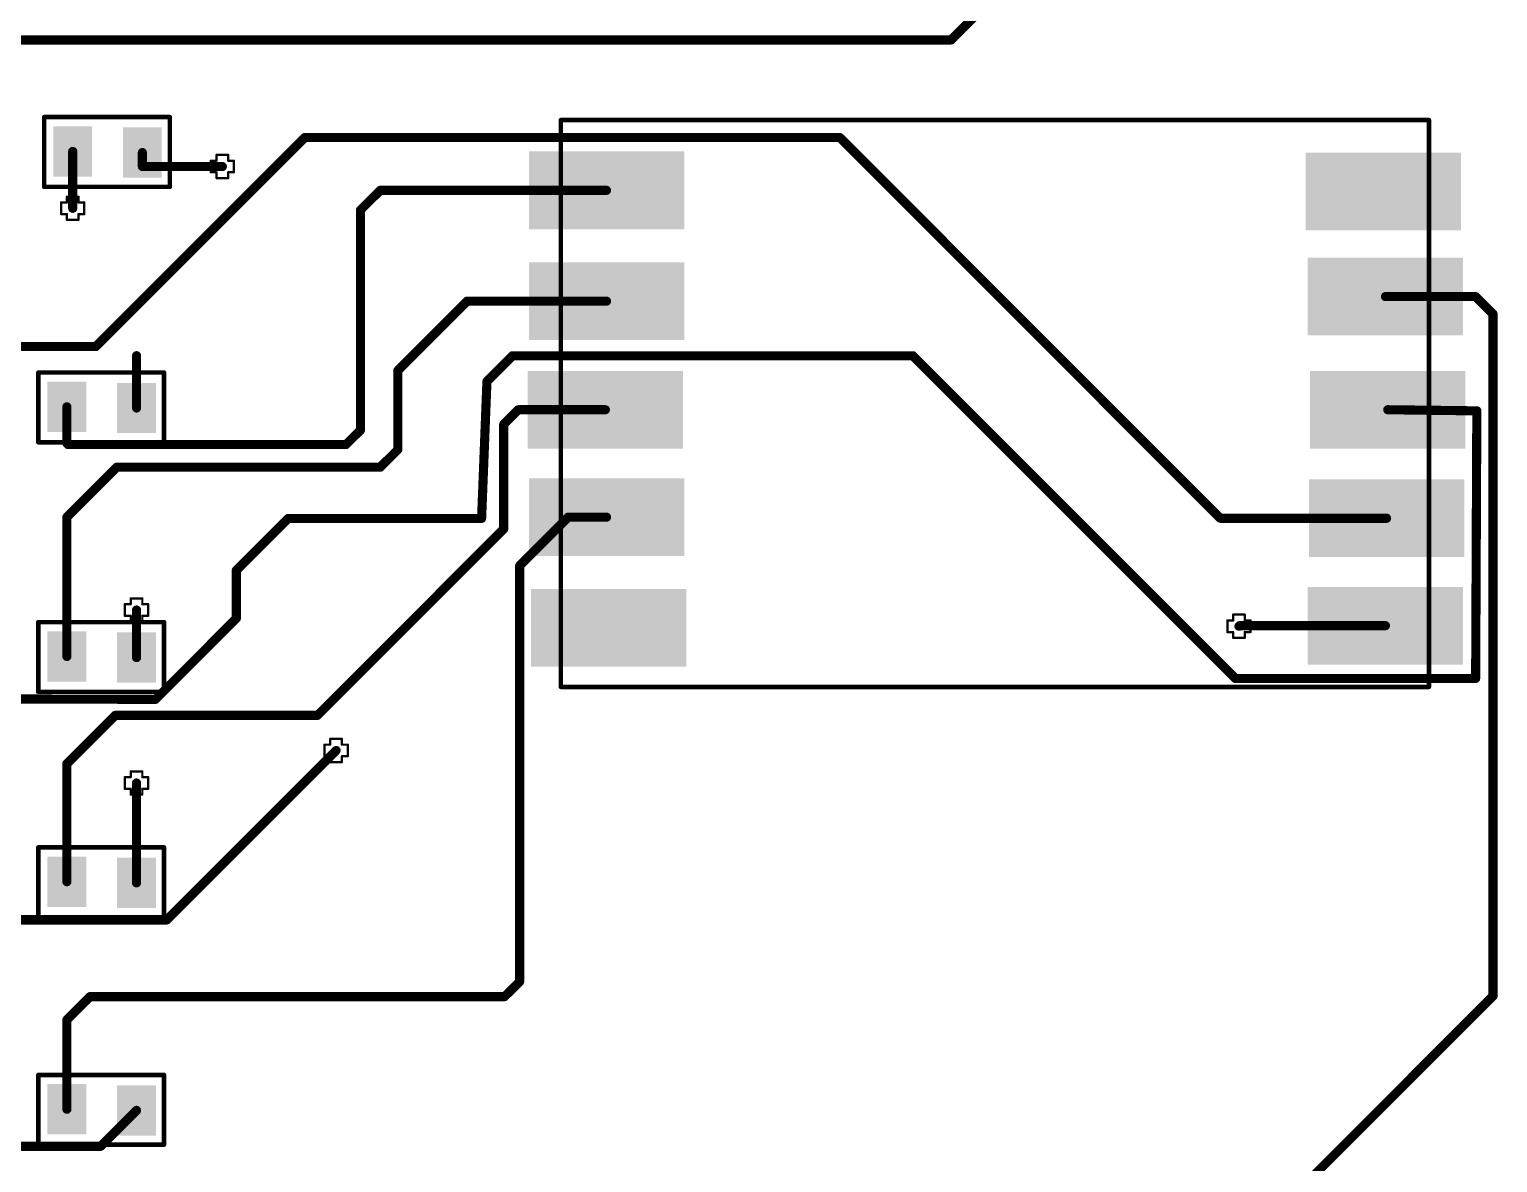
# Paper-space layout 'Лист1' of a CAD drawing. Header units: millimetres. Extents: x 20 to 579, y 6 to 381.
# Drawn here: x 195.96 to 228.1, y 269.53 to 294.32 of the extents above; entities that cross this region are included whole.
import ezdxf

# ---------------------------------------------------------------- set-up
doc = ezdxf.new("R2010")
doc.units = ezdxf.units.MM
for name, color, linetype in [('DrillDrawing', 1, 'Continuous'), ('Mechanical2', 216, 'Continuous'), ('TopLayer', 1, 'Continuous')]:
    doc.layers.add(name, color=color, linetype=linetype)

psp = doc.layouts.new('Лист1')

# ---------------------------------------------------------------- hatches: boundary and pattern name
at = {"layer": 'TopLayer'}
for points in [[(197.337, 292.203), (197.337, 291.103), (196.487, 291.103), (196.487, 292.203)], [(198.862, 292.178), (198.862, 291.078), (198.012, 291.078), (198.012, 292.178)], [(210.296, 291.652), (210.296, 289.952), (206.896, 289.952), (206.896, 291.652)], [(227.296, 291.627), (227.296, 289.927), (223.896, 289.927), (223.896, 291.627)], [(227.346, 289.327), (227.346, 287.627), (223.946, 287.627), (223.946, 289.327)], [(210.296, 289.227), (210.296, 287.528), (206.896, 287.528), (206.896, 289.227)], [(210.271, 286.852), (210.271, 285.152), (206.871, 285.152), (206.871, 286.852)], [(227.396, 286.852), (227.396, 285.152), (223.996, 285.152), (223.996, 286.852)], [(197.21, 286.615), (197.21, 285.515), (196.36, 285.515), (196.36, 286.615)], [(198.735, 286.59), (198.735, 285.49), (197.885, 285.49), (197.885, 286.59)], [(210.296, 284.502), (210.296, 282.802), (206.896, 282.802), (206.896, 284.502)], [(227.371, 284.477), (227.371, 282.777), (223.971, 282.777), (223.971, 284.477)], [(210.346, 282.078), (210.346, 280.378), (206.946, 280.378), (206.946, 282.078)], [(227.346, 282.127), (227.346, 280.427), (223.946, 280.427), (223.946, 282.127)], [(197.21, 281.154), (197.21, 280.054), (196.36, 280.054), (196.36, 281.154)], [(198.735, 281.129), (198.735, 280.029), (197.885, 280.029), (197.885, 281.129)], [(197.209, 276.226), (197.209, 275.126), (196.359, 275.126), (196.359, 276.226)], [(198.734, 276.201), (198.734, 275.101), (197.884, 275.101), (197.884, 276.201)], [(197.21, 271.248), (197.21, 270.148), (196.36, 270.148), (196.36, 271.248)], [(198.735, 271.223), (198.735, 270.123), (197.885, 270.123), (197.885, 271.223)]]:
    psp.add_hatch(color=256, dxfattribs=at).paths.add_polyline_path(points)

# ---------------------------------------------------------------- linework, layer by layer
at = {"layer": 'DrillDrawing', "const_width": 0.0508}
for points in [[(200.061, 291.45), (200.061, 291.577)], [(200.061, 291.577), (200.315, 291.577)], [(200.315, 291.45), (200.315, 291.577)], [(199.934, 291.196), (199.934, 291.45)], [(199.934, 291.45), (200.061, 291.45)], [(199.934, 291.196), (200.061, 291.196)], [(200.061, 291.069), (200.061, 291.196)], [(200.315, 291.45), (200.442, 291.45)], [(200.315, 291.196), (200.442, 291.196)], [(200.315, 291.069), (200.315, 291.196)], [(200.442, 291.196), (200.442, 291.45)], [(200.061, 291.069), (200.315, 291.069)], [(196.658, 290.282), (196.658, 290.536)], [(196.658, 290.536), (196.785, 290.536)], [(196.785, 290.536), (196.785, 290.663)], [(196.785, 290.663), (197.039, 290.663)], [(197.039, 290.536), (197.039, 290.663)], [(197.039, 290.536), (197.166, 290.536)], [(197.166, 290.282), (197.166, 290.536)], [(196.658, 290.282), (196.785, 290.282)], [(196.785, 290.155), (196.785, 290.282)], [(197.039, 290.282), (197.166, 290.282)], [(197.039, 290.155), (197.039, 290.282)], [(196.785, 290.155), (197.039, 290.155)], [(198.182, 281.747), (198.182, 281.874)], [(198.182, 281.874), (198.436, 281.874)], [(198.436, 281.747), (198.436, 281.874)], [(198.055, 281.493), (198.055, 281.747)], [(198.055, 281.747), (198.182, 281.747)], [(198.436, 281.747), (198.563, 281.747)], [(198.563, 281.493), (198.563, 281.747)], [(222.312, 281.392), (222.312, 281.519)], [(222.312, 281.519), (222.566, 281.519)], [(222.566, 281.392), (222.566, 281.519)], [(198.055, 281.493), (198.182, 281.493)], [(198.182, 281.366), (198.182, 281.493)], [(198.182, 281.366), (198.436, 281.366)], [(198.436, 281.493), (198.563, 281.493)], [(198.436, 281.366), (198.436, 281.493)], [(222.185, 281.138), (222.185, 281.392)], [(222.185, 281.392), (222.312, 281.392)], [(222.566, 281.392), (222.693, 281.392)], [(222.693, 281.138), (222.693, 281.392)], [(222.185, 281.138), (222.312, 281.138)], [(222.312, 281.011), (222.312, 281.138)], [(222.312, 281.011), (222.566, 281.011)], [(222.566, 281.138), (222.693, 281.138)], [(222.566, 281.011), (222.566, 281.138)], [(202.423, 278.42), (202.423, 278.674)], [(202.423, 278.674), (202.55, 278.674)], [(202.55, 278.674), (202.55, 278.801)], [(202.55, 278.801), (202.804, 278.801)], [(202.804, 278.674), (202.804, 278.801)], [(202.804, 278.674), (202.931, 278.674)], [(202.931, 278.42), (202.931, 278.674)], [(202.423, 278.42), (202.55, 278.42)], [(202.55, 278.293), (202.55, 278.42)], [(202.55, 278.293), (202.804, 278.293)], [(202.804, 278.42), (202.931, 278.42)], [(202.804, 278.293), (202.804, 278.42)], [(198.182, 277.963), (198.182, 278.09)], [(198.182, 278.09), (198.436, 278.09)], [(198.436, 277.963), (198.436, 278.09)], [(198.055, 277.709), (198.055, 277.963)], [(198.055, 277.963), (198.182, 277.963)], [(198.055, 277.709), (198.182, 277.709)], [(198.182, 277.582), (198.182, 277.709)], [(198.436, 277.963), (198.563, 277.963)], [(198.436, 277.709), (198.563, 277.709)], [(198.436, 277.582), (198.436, 277.709)], [(198.563, 277.709), (198.563, 277.963)], [(198.182, 277.582), (198.436, 277.582)]]:
    psp.add_lwpolyline(points, dxfattribs=at)
at = {"layer": 'DrillDrawing', "const_width": 0.0254}
for points in [[(200.049, 291.577, 1), (200.074, 291.577, 1)], [(200.049, 291.577, 1), (200.074, 291.577, 1)], [(200.303, 291.577, 1), (200.328, 291.577, 1)], [(200.303, 291.577, 1), (200.328, 291.577, 1)], [(199.922, 291.45, 1), (199.947, 291.45, 1)], [(199.922, 291.45, 1), (199.947, 291.45, 1)], [(199.922, 291.196, 1), (199.947, 291.196, 1)], [(199.922, 291.196, 1), (199.947, 291.196, 1)], [(200.049, 291.45, 1), (200.074, 291.45, 1)], [(200.049, 291.45, 1), (200.074, 291.45, 1)], [(200.049, 291.196, 1), (200.074, 291.196, 1)], [(200.049, 291.196, 1), (200.074, 291.196, 1)], [(200.303, 291.45, 1), (200.328, 291.45, 1)], [(200.303, 291.45, 1), (200.328, 291.45, 1)], [(200.303, 291.196, 1), (200.328, 291.196, 1)], [(200.303, 291.196, 1), (200.328, 291.196, 1)], [(200.43, 291.45, 1), (200.455, 291.45, 1)], [(200.43, 291.45, 1), (200.455, 291.45, 1)], [(200.43, 291.196, 1), (200.455, 291.196, 1)], [(200.43, 291.196, 1), (200.455, 291.196, 1)], [(200.049, 291.069, 1), (200.074, 291.069, 1)], [(200.049, 291.069, 1), (200.074, 291.069, 1)], [(200.303, 291.069, 1), (200.328, 291.069, 1)], [(200.303, 291.069, 1), (200.328, 291.069, 1)], [(196.645, 290.536, 1), (196.67, 290.536, 1)], [(196.645, 290.536, 1), (196.67, 290.536, 1)], [(196.772, 290.663, 1), (196.797, 290.663, 1)], [(196.772, 290.663, 1), (196.797, 290.663, 1)], [(196.772, 290.536, 1), (196.797, 290.536, 1)], [(196.772, 290.536, 1), (196.797, 290.536, 1)], [(197.026, 290.663, 1), (197.051, 290.663, 1)], [(197.026, 290.663, 1), (197.051, 290.663, 1)], [(197.026, 290.536, 1), (197.051, 290.536, 1)], [(197.026, 290.536, 1), (197.051, 290.536, 1)], [(197.153, 290.536, 1), (197.178, 290.536, 1)], [(197.153, 290.536, 1), (197.178, 290.536, 1)], [(196.645, 290.282, 1), (196.67, 290.282, 1)], [(196.645, 290.282, 1), (196.67, 290.282, 1)], [(196.772, 290.282, 1), (196.797, 290.282, 1)], [(196.772, 290.282, 1), (196.797, 290.282, 1)], [(197.026, 290.282, 1), (197.051, 290.282, 1)], [(197.026, 290.282, 1), (197.051, 290.282, 1)], [(197.153, 290.282, 1), (197.178, 290.282, 1)], [(197.153, 290.282, 1), (197.178, 290.282, 1)], [(196.772, 290.155, 1), (196.797, 290.155, 1)], [(196.772, 290.155, 1), (196.797, 290.155, 1)], [(197.026, 290.155, 1), (197.051, 290.155, 1)], [(197.026, 290.155, 1), (197.051, 290.155, 1)], [(198.169, 281.874, 1), (198.194, 281.874, 1)], [(198.169, 281.874, 1), (198.194, 281.874, 1)], [(198.423, 281.874, 1), (198.448, 281.874, 1)], [(198.423, 281.874, 1), (198.448, 281.874, 1)], [(198.042, 281.747, 1), (198.067, 281.747, 1)], [(198.042, 281.747, 1), (198.067, 281.747, 1)], [(198.169, 281.747, 1), (198.194, 281.747, 1)], [(198.169, 281.747, 1), (198.194, 281.747, 1)], [(198.423, 281.747, 1), (198.448, 281.747, 1)], [(198.423, 281.747, 1), (198.448, 281.747, 1)], [(198.55, 281.747, 1), (198.575, 281.747, 1)], [(198.55, 281.747, 1), (198.575, 281.747, 1)], [(222.299, 281.519, 1), (222.324, 281.519, 1)], [(222.299, 281.519, 1), (222.324, 281.519, 1)], [(222.553, 281.519, 1), (222.578, 281.519, 1)], [(222.553, 281.519, 1), (222.578, 281.519, 1)], [(198.042, 281.493, 1), (198.067, 281.493, 1)], [(198.042, 281.493, 1), (198.067, 281.493, 1)], [(198.169, 281.493, 1), (198.194, 281.493, 1)], [(198.169, 281.493, 1), (198.194, 281.493, 1)], [(198.169, 281.366, 1), (198.194, 281.366, 1)], [(198.169, 281.366, 1), (198.194, 281.366, 1)], [(198.423, 281.493, 1), (198.448, 281.493, 1)], [(198.423, 281.493, 1), (198.448, 281.493, 1)], [(198.423, 281.366, 1), (198.448, 281.366, 1)], [(198.423, 281.366, 1), (198.448, 281.366, 1)], [(198.55, 281.493, 1), (198.575, 281.493, 1)], [(198.55, 281.493, 1), (198.575, 281.493, 1)], [(222.172, 281.392, 1), (222.197, 281.392, 1)], [(222.172, 281.392, 1), (222.197, 281.392, 1)], [(222.299, 281.392, 1), (222.324, 281.392, 1)], [(222.299, 281.392, 1), (222.324, 281.392, 1)], [(222.553, 281.392, 1), (222.578, 281.392, 1)], [(222.553, 281.392, 1), (222.578, 281.392, 1)], [(222.68, 281.392, 1), (222.705, 281.392, 1)], [(222.68, 281.392, 1), (222.705, 281.392, 1)], [(222.172, 281.138, 1), (222.197, 281.138, 1)], [(222.172, 281.138, 1), (222.197, 281.138, 1)], [(222.299, 281.138, 1), (222.324, 281.138, 1)], [(222.299, 281.138, 1), (222.324, 281.138, 1)], [(222.299, 281.011, 1), (222.324, 281.011, 1)], [(222.299, 281.011, 1), (222.324, 281.011, 1)], [(222.553, 281.138, 1), (222.578, 281.138, 1)], [(222.553, 281.138, 1), (222.578, 281.138, 1)], [(222.553, 281.011, 1), (222.578, 281.011, 1)], [(222.553, 281.011, 1), (222.578, 281.011, 1)], [(222.68, 281.138, 1), (222.705, 281.138, 1)], [(222.68, 281.138, 1), (222.705, 281.138, 1)], [(202.411, 278.674, 1), (202.436, 278.674, 1)], [(202.411, 278.674, 1), (202.436, 278.674, 1)], [(202.538, 278.801, 1), (202.563, 278.801, 1)], [(202.538, 278.801, 1), (202.563, 278.801, 1)], [(202.538, 278.674, 1), (202.563, 278.674, 1)], [(202.538, 278.674, 1), (202.563, 278.674, 1)], [(202.792, 278.801, 1), (202.817, 278.801, 1)], [(202.792, 278.801, 1), (202.817, 278.801, 1)], [(202.792, 278.674, 1), (202.817, 278.674, 1)], [(202.792, 278.674, 1), (202.817, 278.674, 1)], [(202.919, 278.674, 1), (202.944, 278.674, 1)], [(202.919, 278.674, 1), (202.944, 278.674, 1)], [(202.411, 278.42, 1), (202.436, 278.42, 1)], [(202.411, 278.42, 1), (202.436, 278.42, 1)], [(202.538, 278.42, 1), (202.563, 278.42, 1)], [(202.538, 278.42, 1), (202.563, 278.42, 1)], [(202.538, 278.293, 1), (202.563, 278.293, 1)], [(202.538, 278.293, 1), (202.563, 278.293, 1)], [(202.792, 278.42, 1), (202.817, 278.42, 1)], [(202.792, 278.42, 1), (202.817, 278.42, 1)], [(202.792, 278.293, 1), (202.817, 278.293, 1)], [(202.792, 278.293, 1), (202.817, 278.293, 1)], [(202.919, 278.42, 1), (202.944, 278.42, 1)], [(202.919, 278.42, 1), (202.944, 278.42, 1)], [(198.169, 278.09, 1), (198.194, 278.09, 1)], [(198.169, 278.09, 1), (198.194, 278.09, 1)], [(198.423, 278.09, 1), (198.448, 278.09, 1)], [(198.423, 278.09, 1), (198.448, 278.09, 1)], [(198.042, 277.963, 1), (198.067, 277.963, 1)], [(198.042, 277.963, 1), (198.067, 277.963, 1)], [(198.042, 277.709, 1), (198.067, 277.709, 1)], [(198.042, 277.709, 1), (198.067, 277.709, 1)], [(198.169, 277.963, 1), (198.194, 277.963, 1)], [(198.169, 277.963, 1), (198.194, 277.963, 1)], [(198.169, 277.709, 1), (198.194, 277.709, 1)], [(198.169, 277.709, 1), (198.194, 277.709, 1)], [(198.423, 277.963, 1), (198.448, 277.963, 1)], [(198.423, 277.963, 1), (198.448, 277.963, 1)], [(198.423, 277.709, 1), (198.448, 277.709, 1)], [(198.423, 277.709, 1), (198.448, 277.709, 1)], [(198.55, 277.963, 1), (198.575, 277.963, 1)], [(198.55, 277.963, 1), (198.575, 277.963, 1)], [(198.55, 277.709, 1), (198.575, 277.709, 1)], [(198.55, 277.709, 1), (198.575, 277.709, 1)], [(198.169, 277.582, 1), (198.194, 277.582, 1)], [(198.169, 277.582, 1), (198.194, 277.582, 1)], [(198.423, 277.582, 1), (198.448, 277.582, 1)], [(198.423, 277.582, 1), (198.448, 277.582, 1)]]:
    psp.add_lwpolyline(points, format="xyb", close=True, dxfattribs=at)
at = {"layer": 'Mechanical2', "const_width": 0.1}
for points in [[(196.287, 290.878), (196.287, 292.404)], [(196.287, 292.404), (199.037, 292.404)], [(199.037, 290.878), (199.037, 292.404)], [(207.597, 279.938), (207.597, 292.339)], [(207.597, 292.339), (226.597, 292.339)], [(226.597, 279.938), (226.597, 292.339)], [(196.287, 290.878), (199.037, 290.878)], [(196.16, 285.29), (196.16, 286.816)], [(196.16, 286.816), (198.91, 286.816)], [(198.91, 285.29), (198.91, 286.816)], [(196.16, 285.29), (198.91, 285.29)], [(196.16, 279.829), (196.16, 281.355)], [(196.16, 281.355), (198.91, 281.355)], [(198.91, 279.829), (198.91, 281.355)], [(207.597, 279.938), (226.597, 279.938)], [(196.16, 279.829), (198.91, 279.829)], [(196.159, 274.901), (196.159, 276.426)], [(196.159, 276.426), (198.909, 276.426)], [(198.909, 274.901), (198.909, 276.426)], [(196.159, 274.901), (198.909, 274.901)], [(196.16, 269.923), (196.16, 271.449)], [(196.16, 271.449), (198.91, 271.449)], [(198.91, 269.923), (198.91, 271.449)], [(196.16, 269.923), (198.91, 269.923)]]:
    psp.add_lwpolyline(points, dxfattribs=at)
at = {"layer": 'Mechanical2', "const_width": 0.05}
for points in [[(196.262, 292.404, 1), (196.312, 292.404, 1)], [(196.262, 292.404, 1), (196.312, 292.404, 1)], [(199.012, 292.404, 1), (199.062, 292.404, 1)], [(199.012, 292.404, 1), (199.062, 292.404, 1)], [(207.572, 292.339, 1), (207.622, 292.339, 1)], [(207.572, 292.339, 1), (207.622, 292.339, 1)], [(226.572, 292.339, 1), (226.622, 292.339, 1)], [(226.572, 292.339, 1), (226.622, 292.339, 1)], [(196.262, 290.878, 1), (196.312, 290.878, 1)], [(196.262, 290.878, 1), (196.312, 290.878, 1)], [(199.012, 290.878, 1), (199.062, 290.878, 1)], [(199.012, 290.878, 1), (199.062, 290.878, 1)], [(196.135, 286.816, 1), (196.185, 286.816, 1)], [(196.135, 286.816, 1), (196.185, 286.816, 1)], [(198.885, 286.816, 1), (198.935, 286.816, 1)], [(198.885, 286.816, 1), (198.935, 286.816, 1)], [(196.135, 285.29, 1), (196.185, 285.29, 1)], [(196.135, 285.29, 1), (196.185, 285.29, 1)], [(198.885, 285.29, 1), (198.935, 285.29, 1)], [(198.885, 285.29, 1), (198.935, 285.29, 1)], [(196.135, 281.355, 1), (196.185, 281.355, 1)], [(196.135, 281.355, 1), (196.185, 281.355, 1)], [(198.885, 281.355, 1), (198.935, 281.355, 1)], [(198.885, 281.355, 1), (198.935, 281.355, 1)], [(207.572, 279.938, 1), (207.622, 279.938, 1)], [(207.572, 279.938, 1), (207.622, 279.938, 1)], [(226.572, 279.938, 1), (226.622, 279.938, 1)], [(226.572, 279.938, 1), (226.622, 279.938, 1)], [(196.135, 279.829, 1), (196.185, 279.829, 1)], [(196.135, 279.829, 1), (196.185, 279.829, 1)], [(198.885, 279.829, 1), (198.935, 279.829, 1)], [(198.885, 279.829, 1), (198.935, 279.829, 1)], [(196.134, 276.426, 1), (196.184, 276.426, 1)], [(196.134, 276.426, 1), (196.184, 276.426, 1)], [(198.884, 276.426, 1), (198.934, 276.426, 1)], [(198.884, 276.426, 1), (198.934, 276.426, 1)], [(196.134, 274.901, 1), (196.184, 274.901, 1)], [(196.134, 274.901, 1), (196.184, 274.901, 1)], [(198.884, 274.901, 1), (198.934, 274.901, 1)], [(198.884, 274.901, 1), (198.934, 274.901, 1)], [(196.135, 271.449, 1), (196.185, 271.449, 1)], [(196.135, 271.449, 1), (196.185, 271.449, 1)], [(198.885, 271.449, 1), (198.935, 271.449, 1)], [(198.885, 271.449, 1), (198.935, 271.449, 1)], [(196.135, 269.923, 1), (196.185, 269.923, 1)], [(196.135, 269.923, 1), (196.185, 269.923, 1)], [(198.885, 269.923, 1), (198.935, 269.923, 1)], [(198.885, 269.923, 1), (198.935, 269.923, 1)]]:
    psp.add_lwpolyline(points, format="xyb", close=True, dxfattribs=at)
at = {"layer": 'TopLayer', "const_width": 0.2}
for points in [[(216.139, 294.092), (227.646, 305.598)], [(192.061, 294.092), (216.139, 294.092)], [(197.42, 287.386), (201.992, 291.958)], [(201.992, 291.958), (213.701, 291.958)], [(213.701, 291.958), (222.032, 283.627)], [(196.912, 290.409), (196.912, 291.653)], [(198.437, 291.323), (198.437, 291.628)], [(198.437, 291.323), (200.188, 291.323)], [(203.211, 290.371), (203.643, 290.802)], [(203.643, 290.802), (208.596, 290.802)], [(203.211, 285.557), (203.211, 290.371)], [(204.028, 286.857), (205.548, 288.378)], [(205.548, 288.378), (208.596, 288.378)], [(225.646, 288.477), (227.621, 288.477)], [(227.621, 288.477), (228.001, 288.097)], [(228.001, 273.175), (228.001, 288.097)], [(192.418, 287.386), (197.42, 287.386)], [(198.31, 286.04), (198.31, 287.184)], [(205.979, 286.624), (206.538, 287.183)], [(206.538, 287.183), (215.301, 287.183)], [(215.301, 287.183), (222.362, 280.122)], [(204.028, 285.128), (204.028, 286.857)], [(205.862, 283.624), (205.979, 286.624)], [(196.785, 285.265), (196.785, 286.065)], [(206.346, 285.683), (206.665, 286.002)], [(206.665, 286.002), (208.571, 286.002)], [(225.696, 286.002), (227.646, 285.977)], [(227.62, 280.122), (227.646, 285.977)], [(206.346, 283.391), (206.346, 285.683)], [(202.893, 285.24), (203.211, 285.557)], [(196.785, 285.265), (196.81, 285.24)], [(196.81, 285.24), (202.893, 285.24)], [(203.643, 284.744), (204.028, 285.128)], [(196.785, 283.652), (197.876, 284.744)], [(197.876, 284.744), (203.643, 284.744)], [(196.785, 280.604), (196.785, 283.652)], [(200.493, 282.487), (201.63, 283.624)], [(201.63, 283.624), (205.862, 283.624)], [(202.269, 279.315), (206.346, 283.391)], [(206.696, 282.591), (207.757, 283.652)], [(207.757, 283.652), (208.596, 283.652)], [(222.032, 283.627), (225.671, 283.627)], [(200.493, 281.435), (200.493, 282.487)], [(206.696, 273.492), (206.696, 282.591)], [(198.309, 281.62), (198.31, 281.619)], [(198.31, 280.579), (198.31, 281.619)], [(198.723, 279.665), (200.493, 281.435)], [(222.439, 281.265), (222.451, 281.277)], [(222.451, 281.277), (225.646, 281.277)], [(222.362, 280.122), (227.62, 280.122)], [(190.181, 279.69), (198.723, 279.665)], [(196.784, 278.255), (197.843, 279.315)], [(197.843, 279.315), (202.269, 279.315)], [(198.969, 274.839), (202.677, 278.547)], [(196.784, 275.676), (196.784, 278.255)], [(198.309, 275.651), (198.309, 277.836)], [(191.451, 274.864), (198.969, 274.839)], [(191.476, 274.839), (198.969, 274.839)], [(206.365, 273.162), (206.696, 273.492)], [(196.785, 272.654), (197.293, 273.162)], [(197.293, 273.162), (206.365, 273.162)], [(223.258, 268.431), (228.001, 273.175)], [(196.785, 270.698), (196.785, 272.654)], [(197.522, 269.886), (198.31, 270.673)], [(195.718, 269.886), (197.522, 269.886)]]:
    psp.add_lwpolyline(points, dxfattribs=at)
at = {"layer": 'TopLayer', "const_width": 0.1}
for points in [[(216.089, 294.092, 1), (216.189, 294.092, 1)], [(216.089, 294.092, 1), (216.189, 294.092, 1)], [(201.942, 291.958, 1), (202.042, 291.958, 1)], [(201.942, 291.958, 1), (202.042, 291.958, 1)], [(213.651, 291.958, 1), (213.751, 291.958, 1)], [(213.651, 291.958, 1), (213.751, 291.958, 1)], [(196.862, 291.653, 1), (196.962, 291.653, 1)], [(198.387, 291.628, 1), (198.487, 291.628, 1)], [(198.387, 291.323, 1), (198.487, 291.323, 1)], [(198.387, 291.323, 1), (198.487, 291.323, 1)], [(200.138, 291.323, 1), (200.238, 291.323, 1)], [(203.593, 290.802, 1), (203.693, 290.802, 1)], [(203.593, 290.802, 1), (203.693, 290.802, 1)], [(208.546, 290.802, 1), (208.646, 290.802, 1)], [(196.862, 290.409, 1), (196.962, 290.409, 1)], [(203.161, 290.371, 1), (203.261, 290.371, 1)], [(203.161, 290.371, 1), (203.261, 290.371, 1)], [(205.498, 288.378, 1), (205.598, 288.378, 1)], [(205.498, 288.378, 1), (205.598, 288.378, 1)], [(208.546, 288.378, 1), (208.646, 288.378, 1)], [(225.596, 288.477, 1), (225.696, 288.477, 1)], [(227.571, 288.477, 1), (227.671, 288.477, 1)], [(227.571, 288.477, 1), (227.671, 288.477, 1)], [(227.951, 288.097, 1), (228.051, 288.097, 1)], [(227.951, 288.097, 1), (228.051, 288.097, 1)], [(197.37, 287.386, 1), (197.47, 287.386, 1)], [(197.37, 287.386, 1), (197.47, 287.386, 1)], [(198.26, 287.184, 1), (198.36, 287.184, 1)], [(206.488, 287.183, 1), (206.588, 287.183, 1)], [(206.488, 287.183, 1), (206.588, 287.183, 1)], [(215.251, 287.183, 1), (215.351, 287.183, 1)], [(215.251, 287.183, 1), (215.351, 287.183, 1)], [(203.978, 286.857, 1), (204.078, 286.857, 1)], [(203.978, 286.857, 1), (204.078, 286.857, 1)], [(205.929, 286.624, 1), (206.029, 286.624, 1)], [(205.929, 286.624, 1), (206.029, 286.624, 1)], [(196.735, 286.065, 1), (196.835, 286.065, 1)], [(198.26, 286.04, 1), (198.36, 286.04, 1)], [(206.615, 286.002, 1), (206.715, 286.002, 1)], [(206.615, 286.002, 1), (206.715, 286.002, 1)], [(208.521, 286.002, 1), (208.621, 286.002, 1)], [(225.646, 286.002, 1), (225.746, 286.002, 1)], [(227.596, 285.977, 1), (227.696, 285.977, 1)], [(227.596, 285.977, 1), (227.696, 285.977, 1)], [(206.296, 285.683, 1), (206.396, 285.683, 1)], [(206.296, 285.683, 1), (206.396, 285.683, 1)], [(203.161, 285.557, 1), (203.261, 285.557, 1)], [(203.161, 285.557, 1), (203.261, 285.557, 1)], [(196.735, 285.265, 1), (196.835, 285.265, 1)], [(196.735, 285.265, 1), (196.835, 285.265, 1)], [(196.76, 285.24, 1), (196.86, 285.24, 1)], [(196.76, 285.24, 1), (196.86, 285.24, 1)], [(202.843, 285.24, 1), (202.943, 285.24, 1)], [(202.843, 285.24, 1), (202.943, 285.24, 1)], [(203.978, 285.128, 1), (204.078, 285.128, 1)], [(203.978, 285.128, 1), (204.078, 285.128, 1)], [(197.826, 284.744, 1), (197.926, 284.744, 1)], [(197.826, 284.744, 1), (197.926, 284.744, 1)], [(203.593, 284.744, 1), (203.693, 284.744, 1)], [(203.593, 284.744, 1), (203.693, 284.744, 1)], [(196.735, 283.652, 1), (196.835, 283.652, 1)], [(196.735, 283.652, 1), (196.835, 283.652, 1)], [(201.58, 283.624, 1), (201.68, 283.624, 1)], [(201.58, 283.624, 1), (201.68, 283.624, 1)], [(205.812, 283.624, 1), (205.912, 283.624, 1)], [(205.812, 283.624, 1), (205.912, 283.624, 1)], [(206.296, 283.391, 1), (206.396, 283.391, 1)], [(206.296, 283.391, 1), (206.396, 283.391, 1)], [(207.707, 283.652, 1), (207.807, 283.652, 1)], [(207.707, 283.652, 1), (207.807, 283.652, 1)], [(208.546, 283.652, 1), (208.646, 283.652, 1)], [(221.982, 283.627, 1), (222.082, 283.627, 1)], [(221.982, 283.627, 1), (222.082, 283.627, 1)], [(225.621, 283.627, 1), (225.721, 283.627, 1)], [(200.443, 282.487, 1), (200.543, 282.487, 1)], [(200.443, 282.487, 1), (200.543, 282.487, 1)], [(206.646, 282.591, 1), (206.746, 282.591, 1)], [(206.646, 282.591, 1), (206.746, 282.591, 1)], [(198.259, 281.62, 1), (198.359, 281.62, 1)], [(198.26, 281.619, 1), (198.36, 281.619, 1)], [(198.26, 281.619, 1), (198.36, 281.619, 1)], [(200.443, 281.435, 1), (200.543, 281.435, 1)], [(200.443, 281.435, 1), (200.543, 281.435, 1)], [(222.389, 281.265, 1), (222.489, 281.265, 1)], [(222.401, 281.277, 1), (222.501, 281.277, 1)], [(222.401, 281.277, 1), (222.501, 281.277, 1)], [(225.596, 281.277, 1), (225.696, 281.277, 1)], [(196.735, 280.604, 1), (196.835, 280.604, 1)], [(198.26, 280.579, 1), (198.36, 280.579, 1)], [(222.312, 280.122, 1), (222.412, 280.122, 1)], [(222.312, 280.122, 1), (222.412, 280.122, 1)], [(227.57, 280.122, 1), (227.67, 280.122, 1)], [(227.57, 280.122, 1), (227.67, 280.122, 1)], [(198.673, 279.665, 1), (198.773, 279.665, 1)], [(198.673, 279.665, 1), (198.773, 279.665, 1)], [(197.793, 279.315, 1), (197.893, 279.315, 1)], [(197.793, 279.315, 1), (197.893, 279.315, 1)], [(202.219, 279.315, 1), (202.319, 279.315, 1)], [(202.219, 279.315, 1), (202.319, 279.315, 1)], [(202.627, 278.547, 1), (202.727, 278.547, 1)], [(196.734, 278.255, 1), (196.834, 278.255, 1)], [(196.734, 278.255, 1), (196.834, 278.255, 1)], [(198.259, 277.836, 1), (198.359, 277.836, 1)], [(196.734, 275.676, 1), (196.834, 275.676, 1)], [(198.259, 275.651, 1), (198.359, 275.651, 1)], [(198.919, 274.839, 1), (199.019, 274.839, 1)], [(198.919, 274.839, 1), (199.019, 274.839, 1)], [(198.919, 274.839, 1), (199.019, 274.839, 1)], [(206.646, 273.492, 1), (206.746, 273.492, 1)], [(206.646, 273.492, 1), (206.746, 273.492, 1)], [(197.243, 273.162, 1), (197.343, 273.162, 1)], [(197.243, 273.162, 1), (197.343, 273.162, 1)], [(206.315, 273.162, 1), (206.415, 273.162, 1)], [(206.315, 273.162, 1), (206.415, 273.162, 1)], [(227.951, 273.175, 1), (228.051, 273.175, 1)], [(227.951, 273.175, 1), (228.051, 273.175, 1)], [(196.735, 272.654, 1), (196.835, 272.654, 1)], [(196.735, 272.654, 1), (196.835, 272.654, 1)], [(196.735, 270.698, 1), (196.835, 270.698, 1)], [(198.26, 270.673, 1), (198.36, 270.673, 1)], [(197.472, 269.886, 1), (197.572, 269.886, 1)], [(197.472, 269.886, 1), (197.572, 269.886, 1)]]:
    psp.add_lwpolyline(points, format="xyb", close=True, dxfattribs=at)

doc.saveas('drawing.dxf')
